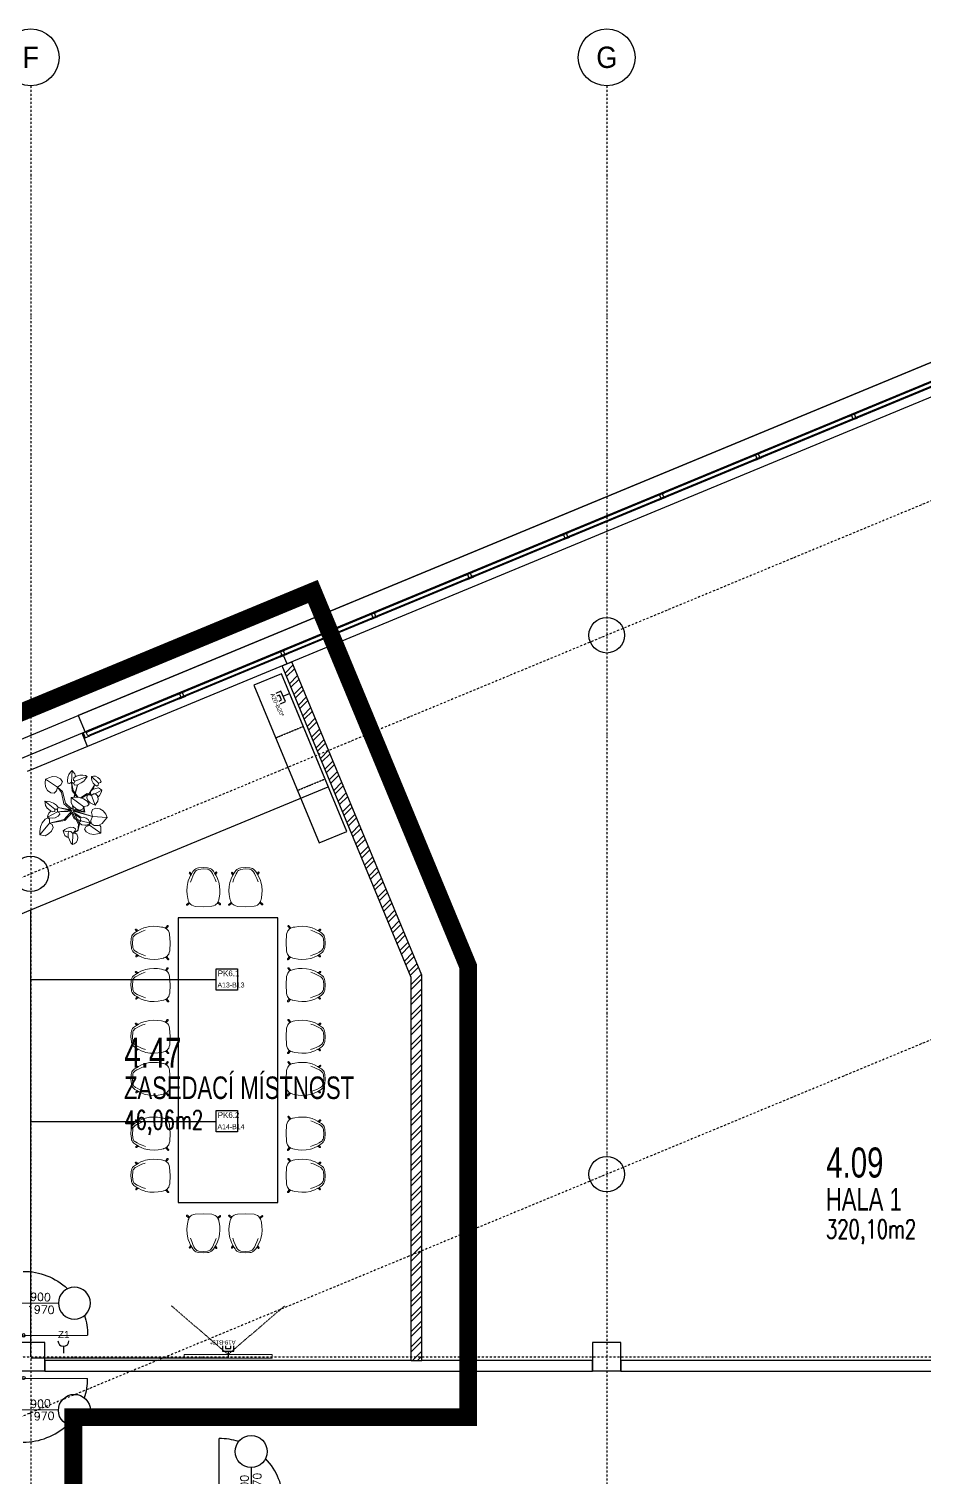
# Model space of a CAD drawing. Header units: millimetres. Extents: x -3035503 to 19821, y 792 to 235380.
# Drawn here: x -2941430 to -2928843, y 194095 to 214452 of the extents above; entities that cross this region are included whole.
import ezdxf

# ---------------------------------------------------------------- set-up
doc = ezdxf.new("R2010")
doc.units = ezdxf.units.MM
for name, pattern in [('AUSGEZOGEN', [0]), ('DA2', [0.45, 0.3, -0.15]), ('DD4', [0.8, 0.4, -0.2, 0, -0.2]), ('HIDDEN', [0.375, 0.25, -0.125])]:
    doc.linetypes.add(name, pattern=pattern)
for name, color, linetype in [('003_EL_Zásuvkové rozvody - IP', 3, 'Continuous'), ('ARCH_E-04-CO', 252, 'Continuous'), ('ARCH_F-02-CO', 251, 'Continuous'), ('ARCH_F-04-CO', 3, 'Continuous'), ('ARCH_F-06-CO', 2, 'Continuous'), ('ARCH_F-08-CO', 252, 'Continuous'), ('ARCH_N-02-CO', 251, 'Continuous'), ('ARCH_O-06-CO', 8, 'DD4'), ('ARCH_P-02-CO', 251, 'Continuous'), ('ARCH_Z-02-CO', 252, 'Continuous'), ('ARCH_Z-02-DA', 252, 'DA2'), ('ARCH_Z-06-CO', 252, 'Continuous'), ('ARCH_Z-08-CO', 252, 'Continuous'), ('Datové rozvody', 6, 'Continuous'), ('E-04-CO', 3, 'Continuous'), ('E_POPIS_SVET', 160, 'Continuous'), ('Z-02-CO', 252, 'Continuous')]:
    doc.layers.add(name, color=color, linetype=linetype)
for name, color, linetype, lineweight in [('EL_Zásuvkové rozvody - IP', 7, 'Continuous', 30), ('obodova zed', 7, 'Continuous', 53), ('zeleň', 126, 'Continuous', 13)]:
    doc.layers.add(name, color=color, linetype=linetype, lineweight=lineweight)
doc.styles.add('4np_fit_out$0$A_ARIAL', font='arial.ttf', dxfattribs={"width": 0.9})
doc.styles.add('Arial', font='arial.ttf', dxfattribs={"height": 220})
doc.styles.add('SIMPLEX', font='simplex.shx')
doc.styles.get("Standard").update_dxf_attribs({"font": 'arial.ttf'})

# ---------------------------------------------------------------- blocks, each defined once
blk = doc.blocks.new('A$C41d598f2')
at = {"layer": 'ARCH_N-02-CO', "linetype": 'AUSGEZOGEN', "lineweight": 20}
for p, q in [((41, 479, -10320), (40, 478, -10320)), ((40, 478, -10320), (40, 476, -10320)), ((40, 476, -10320), (40, 476, -10320)), ((40, 476, -10320), (40, 475, -10320)), ((40, 475, -10320), (41, 474, -10320)), ((42, 481, -10320), (41, 479, -10320)), ((41, 474, -10320), (41, 473, -10320)), ((41, 473, -10320), (42, 472, -10320)), ((57, 440, -10320), (41, 406, -10320)), ((43, 482, -10320), (42, 481, -10320)), ((42, 472, -10320), (61, 446, -10320)), ((44, 483, -10320), (43, 482, -10320)), ((45, 483, -10320), (44, 483, -10320)), ((46, 484, -10320), (45, 483, -10320)), ((48, 484, -10320), (46, 484, -10320)), ((49, 484, -10320), (48, 484, -10320)), ((48, 484, -10320), (48, 484, -10320)), ((51, 484, -10320), (49, 484, -10320)), ((52, 483, -10320), (51, 484, -10320)), ((53, 482, -10320), (52, 483, -10320)), ((54, 481, -10320), (53, 482, -10320)), ((69, 460, -10320), (54, 481, -10320)), ((54, 481, -10320), (54, 481, -10320)), ((74, 469, -10320), (57, 440, -10320)), ((61, 446, -10320), (69, 460, -10320)), ((91, 495, -10320), (74, 469, -10320)), ((90, 431, -10320), (74, 392, -10320)), ((106, 465, -10320), (90, 431, -10320)), ((102, 510, -10320), (91, 495, -10320)), ((91, 495, -10320), (91, 495, -10320)), ((117, 524, -10320), (102, 510, -10320)), ((119, 487, -10320), (106, 465, -10320)), ((133, 534, -10320), (117, 524, -10320)), ((127, 498, -10320), (119, 487, -10320)), ((137, 508, -10320), (127, 498, -10320)), ((151, 541, -10320), (133, 534, -10320)), ((148, 515, -10320), (137, 508, -10320)), ((160, 521, -10320), (148, 515, -10320)), ((170, 545, -10320), (151, 541, -10320)), ((173, 525, -10320), (160, 521, -10320)), ((234, 550, -10320), (170, 545, -10320)), ((170, 545, -10320), (170, 545, -10320)), ((170, 545, -10320), (170, 545, -10320)), ((234, 531, -10320), (173, 525, -10320)), ((173, 525, -10320), (173, 525, -10320)), ((298, 547, -10320), (234, 550, -10320)), ((234, 550, -10320), (234, 550, -10320)), ((234, 550, -10320), (234, 550, -10320)), ((295, 526, -10320), (234, 531, -10320)), ((308, 523, -10320), (295, 526, -10320)), ((295, 526, -10320), (295, 526, -10320)), ((317, 543, -10320), (298, 547, -10320)), ((298, 547, -10320), (298, 547, -10320)), ((321, 517, -10320), (308, 523, -10320)), ((335, 537, -10320), (317, 543, -10320)), ((332, 510, -10320), (321, 517, -10320)), ((342, 501, -10320), (332, 510, -10320)), ((352, 527, -10320), (335, 537, -10320)), ((351, 490, -10320), (342, 501, -10320)), ((364, 469, -10320), (351, 490, -10320)), ((351, 490, -10320), (351, 490, -10320)), ((366, 514, -10320), (352, 527, -10320)), ((380, 435, -10320), (364, 469, -10320)), ((378, 499, -10320), (366, 514, -10320)), ((378, 499, -10320), (378, 499, -10320)), ((378, 499, -10320), (378, 499, -10320)), ((395, 473, -10320), (378, 499, -10320)), ((398, 396, -10320), (380, 435, -10320)), ((413, 444, -10320), (395, 473, -10320)), ((400, 465, -10320), (415, 485, -10320)), ((409, 451, -10320), (400, 465, -10320)), ((428, 477, -10320), (409, 451, -10320)), ((431, 411, -10320), (413, 444, -10320)), ((415, 485, -10320), (416, 487, -10320)), ((415, 485, -10320), (415, 485, -10320)), ((416, 487, -10320), (417, 488, -10320)), ((417, 488, -10320), (419, 488, -10320)), ((419, 488, -10320), (420, 489, -10320)), ((420, 489, -10320), (421, 489, -10320)), ((421, 489, -10320), (421, 489, -10320)), ((421, 489, -10320), (423, 489, -10320)), ((423, 489, -10320), (424, 488, -10320)), ((424, 488, -10320), (425, 488, -10320)), ((425, 488, -10320), (426, 487, -10320)), ((426, 487, -10320), (427, 486, -10320)), ((427, 486, -10320), (428, 485, -10320)), ((428, 485, -10320), (429, 484, -10320)), ((429, 479, -10320), (428, 478, -10320)), ((428, 478, -10320), (428, 477, -10320)), ((429, 484, -10320), (429, 483, -10320)), ((429, 483, -10320), (429, 481, -10320)), ((429, 481, -10320), (429, 481, -10320)), ((429, 481, -10320), (429, 480, -10320)), ((429, 480, -10320), (429, 479, -10320)), ((448, 368, -10320), (431, 411, -10320)), ((8, 283, -10320), (5, 223, -10320)), ((5, 223, -10320), (5, 223, -10320)), ((5, 223, -10320), (5, 223, -10320)), ((5, 223, -10320), (9, 170, -10320)), ((18, 342, -10320), (8, 283, -10320)), ((24, 363, -10320), (18, 342, -10320)), ((18, 342, -10320), (18, 342, -10320)), ((18, 342, -10320), (18, 342, -10320)), ((41, 406, -10320), (24, 363, -10320)), ((74, 392, -10320), (57, 344, -10320)), ((416, 349, -10320), (398, 396, -10320)), ((454, 348, -10320), (448, 368, -10320)), ((466, 289, -10320), (454, 348, -10320)), ((454, 348, -10320), (454, 348, -10320)), ((470, 229, -10320), (466, 289, -10320)), ((468, 176, -10320), (470, 229, -10320)), ((470, 229, -10320), (470, 229, -10320)), ((470, 229, -10320), (470, 229, -10320)), ((1, 31, -10320), (0, 30, -10320)), ((0, 30, -10320), (0, 29, -10320)), ((0, 29, -10320), (0, 27, -10320)), ((0, 27, -10320), (0, 27, -10320)), ((0, 27, -10320), (0, 26, -10320)), ((0, 26, -10320), (1, 24, -10320)), ((2, 32, -10320), (1, 31, -10320)), ((1, 24, -10320), (1, 23, -10320)), ((1, 23, -10320), (2, 22, -10320)), ((36, 62, -10320), (2, 33, -10320)), ((2, 33, -10320), (2, 33, -10320)), ((2, 33, -10320), (2, 32, -10320)), ((2, 22, -10320), (3, 21, -10320)), ((3, 21, -10320), (5, 20, -10320)), ((5, 20, -10320), (6, 20, -10320)), ((6, 20, -10320), (8, 20, -10320)), ((8, 20, -10320), (8, 20, -10320)), ((8, 20, -10320), (9, 20, -10320)), ((9, 170, -10320), (18, 118, -10320)), ((9, 20, -10320), (10, 20, -10320)), ((10, 20, -10320), (12, 21, -10320)), ((12, 21, -10320), (13, 22, -10320)), ((13, 22, -10320), (44, 49, -10320)), ((18, 118, -10320), (18, 117, -10320)), ((18, 117, -10320), (23, 95, -10320)), ((23, 95, -10320), (26, 86, -10320)), ((26, 86, -10320), (26, 86, -10320)), ((26, 86, -10320), (26, 86, -10320)), ((26, 86, -10320), (32, 70, -10320)), ((32, 70, -10320), (40, 55, -10320)), ((44, 49, -10320), (36, 62, -10320)), ((40, 55, -10320), (50, 41, -10320)), ((50, 41, -10320), (63, 30, -10320)), ((63, 30, -10320), (77, 20, -10320)), ((77, 20, -10320), (77, 20, -10320)), ((77, 20, -10320), (77, 20, -10320)), ((77, 20, -10320), (100, 11, -10320)), ((100, 11, -10320), (124, 5, -10320)), ((124, 5, -10320), (124, 5, -10320)), ((124, 5, -10320), (241, 0, -10320)), ((241, 0, -10320), (358, 8, -10320)), ((241, 0, -10320), (241, 0, -10320)), ((241, 0, -10320), (241, 0, -10320)), ((358, 8, -10320), (382, 15, -10320)), ((358, 8, -10320), (358, 8, -10320)), ((358, 8, -10320), (358, 8, -10320)), ((382, 15, -10320), (405, 24, -10320)), ((405, 24, -10320), (418, 34, -10320)), ((405, 24, -10320), (405, 24, -10320)), ((418, 34, -10320), (430, 46, -10320)), ((430, 46, -10320), (440, 60, -10320)), ((437, 54, -10320), (444, 67, -10320)), ((468, 28, -10320), (437, 54, -10320)), ((440, 60, -10320), (448, 75, -10320)), ((444, 67, -10320), (478, 39, -10320)), ((448, 75, -10320), (453, 91, -10320)), ((453, 91, -10320), (456, 101, -10320)), ((456, 101, -10320), (460, 123, -10320)), ((460, 123, -10320), (468, 176, -10320)), ((460, 123, -10320), (460, 123, -10320)), ((460, 123, -10320), (460, 123, -10320)), ((470, 27, -10320), (468, 28, -10320)), ((471, 26, -10320), (470, 27, -10320)), ((472, 26, -10320), (471, 26, -10320)), ((473, 26, -10320), (472, 26, -10320)), ((475, 26, -10320), (473, 26, -10320)), ((473, 26, -10320), (473, 26, -10320)), ((476, 26, -10320), (475, 26, -10320)), ((477, 27, -10320), (476, 26, -10320)), ((478, 28, -10320), (477, 27, -10320)), ((478, 39, -10320), (478, 39, -10320)), ((478, 39, -10320), (479, 38, -10320)), ((479, 29, -10320), (478, 28, -10320)), ((479, 38, -10320), (480, 37, -10320)), ((480, 30, -10320), (479, 29, -10320)), ((480, 37, -10320), (480, 36, -10320)), ((480, 36, -10320), (481, 35, -10320)), ((481, 32, -10320), (480, 31, -10320)), ((480, 31, -10320), (480, 30, -10320)), ((481, 35, -10320), (481, 33, -10320)), ((481, 33, -10320), (481, 33, -10320)), ((481, 33, -10320), (481, 32, -10320))]:
    blk.add_line(p, q, dxfattribs=at)
blk = doc.blocks.new('T')
at = {"layer": 'ARCH_N-02-CO', "linetype": 'HIDDEN', "lineweight": 20, "ltscale": 50}
for q in [(-15414, -79795, -3800), (-15414, -81393, -3800)]:
    blk.add_line((-16099, -80594), q, dxfattribs=at)
at = {"layer": 'ARCH_N-02-CO', "linetype": 'AUSGEZOGEN', "lineweight": 20}
for p, q in [((-16152, -81214), (-16152, -79975)), ((-16152, -79975), (-16099, -79975)), ((-16099, -79975), (-16099, -81214)), ((-16099, -81214), (-16152, -81214))]:
    blk.add_line(p, q, dxfattribs=at)
blk = doc.blocks.new('gfh')
at = {"layer": 'ARCH_N-02-CO'}
blk.add_lwpolyline([(-16988, -13043), (-17906, -10826), (-18294, -10987), (-17376, -13204), (-16988, -13043)], dxfattribs=at)
at = {"layer": 'ARCH_N-02-CO', "linetype": 'DA2', "ltscale": 10}
for points in [[(-17988, -11726), (-17600, -11565)], [(-17682, -12465), (-17294, -12304)]]:
    blk.add_lwpolyline(points, dxfattribs=at)
blk = doc.blocks.new('MIST1')
at = {"style": 'Arial'}
blk.add_attdef('CISLO', (-0.31, 0), '', height=4, dxfattribs=at)
at = {"layer": 'ARCH_F-02-CO', "style": 'SIMPLEX'}
blk.add_attdef('PODLAHA', (0, -12.5), '', height=2.5, dxfattribs=at)
at = {"layer": 'ARCH_F-04-CO', "style": 'SIMPLEX'}
blk.add_attdef('PLOCHA', (0, -8.5), '', height=2.5, dxfattribs=at)
at = {"layer": 'ARCH_F-06-CO', "style": 'Arial'}
blk.add_attdef('MIST', (-0.31, -4.5), '', height=3, dxfattribs=at)
blk = doc.blocks.new('dp_l')
blk.add_line((-546, 500), (237, 500))
for centre, radius in [((-796, 500), 250), ((0, 0), 25)]:
    blk.add_circle(centre, radius)
for start, end in [(90, 133.4861), (162.2464, 180)]:
    blk.add_arc((0, 0), 1000, start, end)
at = {"layer": 'ARCH_E-04-CO'}
blk.add_line((0, 0), (-1000, 0), dxfattribs=at)
blk = doc.blocks.new('4np_fit_out$0$WINDOW PROFILE')
blk.add_lwpolyline([(-20483, 175), (-20389, 175), (-20389, 163), (-20414, 163), (-20414, 111), (-20389, 111), (-20389, 100), (-20483, 100), (-20483, 111), (-20458, 111), (-20458, 163), (-20483, 163)], close=True)
blk = doc.blocks.new('4np_fit_out$0$WINDOW PROFILE SIDE')
blk.add_lwpolyline([(-21920, 175), (-21851, 175), (-21851, 163), (-21876, 163), (-21876, 111), (-21851, 111), (-21851, 100), (-21920, 100)], close=True)
blk = doc.blocks.new('A$Cd941562f')
at = {"layer": 'zeleň', "color": 251}
for p, q in [((407, 986), (431, 1021)), ((407, 986), (431, 1021)), ((431, 1021), (452, 1042)), ((431, 1021), (452, 1042)), ((452, 1042), (443, 879)), ((452, 1042), (443, 879)), ((468, 1022), (452, 1042)), ((468, 1022), (452, 1042)), ((492, 996), (468, 1022)), ((492, 996), (468, 1022)), ((76, 871), (78, 922)), ((77, 814), (76, 871)), ((124, 941), (78, 922)), ((78, 922), (246, 809)), ((179, 959), (124, 941)), ((235, 955), (179, 959)), ((290, 927), (235, 955)), ((246, 809), (295, 843)), ((316, 884), (290, 927)), ((295, 843), (316, 884)), ((386, 898), (393, 948)), ((386, 898), (393, 948)), ((393, 865), (386, 898)), ((393, 865), (386, 898)), ((393, 948), (407, 986)), ((393, 948), (407, 986)), ((418, 860), (393, 865)), ((418, 860), (393, 865)), ((443, 879), (418, 860)), ((443, 879), (418, 860)), ((470, 759), (443, 879)), ((443, 879), (455, 758)), ((443, 879), (470, 862)), ((443, 879), (470, 862)), ((470, 862), (482, 870)), ((470, 862), (482, 870)), ((471, 908), (478, 938)), ((493, 893), (471, 908)), ((478, 938), (509, 961)), ((527, 843), (478, 665)), ((493, 893), (479, 860)), ((479, 860), (489, 837)), ((489, 667), (527, 843)), ((489, 837), (527, 843)), ((503, 957), (492, 996)), ((503, 957), (492, 996)), ((663, 959), (493, 893)), ((509, 961), (560, 979)), ((527, 843), (579, 867)), ((560, 979), (606, 978)), ((579, 867), (616, 893)), ((606, 978), (640, 970)), ((616, 893), (645, 928)), ((640, 970), (663, 959)), ((645, 928), (663, 959)), ((684, 707), (767, 836)), ((724, 934), (725, 960)), ((731, 901), (724, 934)), ((752, 963), (725, 960)), ((725, 960), (825, 863)), ((749, 866), (731, 901)), ((767, 836), (748, 779)), ((773, 840), (749, 866)), ((782, 961), (752, 963)), ((800, 823), (773, 840)), ((814, 943), (782, 961)), ((818, 834), (800, 823)), ((844, 920), (814, 943)), ((825, 863), (818, 834)), ((825, 863), (853, 872)), ((862, 890), (844, 920)), ((853, 872), (862, 890)), ((105, 761), (77, 814)), ((154, 728), (105, 761)), ((199, 722), (154, 728)), ((233, 755), (199, 722)), ((246, 809), (233, 755)), ((318, 745), (246, 809)), ((246, 809), (304, 733)), ((304, 733), (338, 575)), ((361, 585), (318, 745)), ((442, 663), (438, 628)), ((438, 628), (439, 587)), ((489, 667), (442, 663)), ((616, 533), (442, 663)), ((455, 758), (525, 669)), ((540, 665), (470, 759)), ((550, 663), (489, 667)), ((612, 642), (550, 663)), ((666, 717), (569, 658)), ((584, 654), (668, 706)), ((665, 609), (612, 642)), ((665, 691), (661, 656)), ((661, 656), (677, 616)), ((688, 701), (665, 691)), ((728, 697), (666, 717)), ((668, 706), (728, 697)), ((677, 616), (707, 588)), ((727, 692), (688, 701)), ((712, 716), (714, 746)), ((728, 697), (712, 716)), ((714, 746), (742, 775)), ((727, 692), (753, 716)), ((776, 556), (727, 692)), ((742, 775), (787, 790)), ((753, 716), (784, 714)), ((873, 764), (774, 716)), ((784, 714), (808, 687)), ((787, 790), (824, 797)), ((808, 687), (818, 644)), ((812, 661), (839, 690)), ((818, 644), (814, 609)), ((824, 797), (851, 780)), ((839, 690), (860, 731)), ((851, 780), (873, 764)), ((860, 731), (873, 764)), ((104, 607), (69, 610)), ((69, 610), (211, 498)), ((72, 583), (69, 610)), ((80, 551), (72, 583)), ((102, 514), (80, 551)), ((145, 478), (102, 514)), ((144, 602), (104, 607)), ((106, 385), (249, 463)), ((112, 409), (106, 385)), ((125, 442), (112, 409)), ((153, 471), (125, 442)), ((191, 585), (144, 602)), ((181, 459), (145, 478)), ((209, 468), (181, 459)), ((235, 554), (191, 585)), ((211, 498), (209, 468)), ((211, 498), (248, 500)), ((258, 523), (235, 554)), ((250, 489), (238, 502)), ((248, 500), (258, 523)), ((249, 463), (250, 489)), ((438, 479), (249, 463)), ((249, 463), (435, 464)), ((249, 463), (276, 446)), ((436, 490), (258, 523)), ((258, 523), (448, 477)), ((282, 429), (259, 399)), ((276, 446), (282, 429)), ((338, 575), (436, 490)), ((448, 477), (341, 353)), ((353, 340), (459, 458)), ((440, 509), (361, 585)), ((439, 587), (464, 545)), ((620, 465), (440, 509)), ((482, 365), (446, 446)), ((464, 545), (450, 507)), ((450, 507), (464, 545)), ((742, 395), (451, 491)), ((451, 491), (634, 457)), ((453, 455), (541, 289)), ((459, 458), (498, 366)), ((464, 545), (511, 502)), ((465, 503), (477, 531)), ((557, 290), (472, 471)), ((472, 471), (742, 395)), ((478, 454), (579, 383)), ((567, 375), (492, 425)), ((511, 502), (563, 484)), ((563, 484), (597, 497)), ((597, 497), (616, 533)), ((617, 538), (671, 546)), ((634, 457), (617, 538)), ((617, 538), (620, 465)), ((692, 571), (665, 609)), ((671, 546), (692, 571)), ((707, 588), (743, 569)), ((724, 450), (740, 493)), ((742, 395), (724, 450)), ((740, 493), (786, 513)), ((743, 569), (776, 556)), ((792, 578), (776, 556)), ((786, 513), (841, 504)), ((814, 609), (792, 578)), ((841, 504), (890, 477)), ((890, 477), (925, 427)), ((925, 427), (944, 381)), ((137, 300), (0, 138)), ((7, 249), (1, 184)), ((31, 305), (7, 249)), ((74, 357), (31, 305)), ((110, 379), (74, 357)), ((131, 379), (106, 385)), ((136, 357), (110, 379)), ((171, 374), (131, 379)), ((137, 300), (136, 357)), ((341, 353), (137, 300)), ((137, 300), (353, 340)), ((174, 281), (137, 300)), ((162, 191), (185, 242)), ((213, 379), (171, 374)), ((185, 242), (174, 281)), ((259, 399), (213, 379)), ((327, 192), (352, 212)), ((352, 212), (389, 234)), ((389, 234), (427, 245)), ((427, 245), (472, 239)), ((472, 239), (499, 222)), ((578, 337), (482, 365)), ((499, 222), (497, 192)), ((498, 366), (578, 337)), ((533, 193), (557, 290)), ((541, 289), (533, 193)), ((578, 337), (558, 316)), ((558, 316), (559, 300)), ((559, 300), (590, 277)), ((570, 364), (579, 383)), ((578, 337), (570, 364)), ((714, 304), (578, 337)), ((579, 383), (611, 385)), ((590, 277), (630, 273)), ((611, 385), (649, 371)), ((644, 249), (626, 217)), ((626, 217), (649, 181)), ((630, 273), (666, 274)), ((696, 272), (644, 249)), ((649, 371), (680, 353)), ((666, 274), (690, 289)), ((680, 353), (699, 323)), ((690, 289), (714, 304)), ((702, 296), (696, 272)), ((696, 272), (855, 161)), ((699, 323), (714, 304)), ((719, 323), (707, 316)), ((742, 395), (718, 339)), ((718, 339), (723, 296)), ((723, 296), (763, 271)), ((944, 381), (742, 395)), ((763, 271), (825, 271)), ((825, 271), (877, 295)), ((855, 249), (837, 279)), ((859, 201), (855, 249)), ((877, 295), (914, 342)), ((914, 342), (944, 381)), ((1, 184), (0, 138)), ((0, 138), (29, 131)), ((29, 131), (74, 125)), ((74, 125), (121, 150)), ((121, 150), (162, 191)), ((336, 164), (327, 192)), ((327, 192), (406, 178)), ((353, 129), (336, 164)), ((383, 106), (353, 129)), ((398, 103), (383, 106)), ((406, 178), (396, 160)), ((396, 160), (399, 108)), ((399, 108), (415, 68)), ((408, 188), (406, 178)), ((434, 187), (408, 188)), ((415, 68), (436, 27)), ((463, 159), (434, 187)), ((436, 27), (460, 0)), ((455, 166), (469, 163)), ((463, 159), (460, 0)), ((460, 0), (483, 10)), ((495, 161), (463, 159)), ((536, 203), (469, 163)), ((469, 163), (533, 193)), ((497, 192), (469, 163)), ((473, 157), (469, 163)), ((483, 10), (509, 29)), ((521, 145), (495, 161)), ((509, 29), (527, 61)), ((533, 106), (521, 145)), ((527, 61), (533, 106)), ((649, 181), (703, 152)), ((703, 152), (758, 144)), ((758, 144), (811, 151)), ((811, 151), (855, 161)), ((855, 161), (859, 201))]:
    blk.add_line(p, q, dxfattribs=at)
blk = doc.blocks.new('A$C6A257F1B')
at = {"layer": '003_EL_Zásuvkové rozvody - IP'}
blk.add_line((44, -68), (143, -68), dxfattribs=at)
blk.add_arc((-35, -68), 79.2, 270, 90, dxfattribs=at)
blk = doc.blocks.new('ooo')
at = {"layer": 'EL_Zásuvkové rozvody - IP', "linetype": 'Continuous', "xscale": 0.9800000000250293, "yscale": 0.9800000000250293, "zscale": 0.9800000000250293, "rotation": 270}
blk.add_blockref('A$C6A257F1B', (90385, -872), dxfattribs=at)
at = {"layer": '003_EL_Zásuvkové rozvody - IP'}
blk.add_attdef('Z', (90241, -801), '', height=100, dxfattribs=at)
blk = doc.blocks.new('Kompletní podlahová skříň')
at = {"layer": 'Datové rozvody'}
for p, q in [((0, 300), (300, 300)), ((0, 0), (0, 300)), ((300, 300), (300, 0)), ((300, 0), (0, 0))]:
    blk.add_line(p, q, dxfattribs=at)
blk.add_attdef('A1-B1', (18, 38), '', height=70, dxfattribs=at)
at = {"layer": 'E_POPIS_SVET'}
blk.add_attdef('PK1', (22, 197), '', height=80, dxfattribs=at)
blk = doc.blocks.new('DATA1')
at = {"layer": 'Datové rozvody'}
for p, q in [((-10627, 6219), (-10627, 6297)), ((-10471, 6219), (-10627, 6219)), ((-10587, 6259), (-10587, 6297)), ((-10511, 6259), (-10587, 6259)), ((-10549, 6219), (-10549, 6122)), ((-10511, 6297), (-10511, 6259)), ((-10471, 6297), (-10471, 6219))]:
    blk.add_line(p, q, dxfattribs=at)
at = {"layer": 'obodova zed', "color": 0}
blk.add_attdef('A1-B1', (-10652, 6313), '', height=60, dxfattribs=at)

msp = doc.modelspace()

# ---------------------------------------------------------------- hatches: boundary and pattern name
at = {"layer": 'ARCH_P-02-CO'}
h = msp.add_hatch(dxfattribs=at)
h.set_pattern_fill('ZDIVO-OBECNE', color=256, scale=50, angle=168.2039)
h.set_pattern_definition([(45, (-2925204.76, 211232.23), (-106.066, 106.066), []), (45, (-2925134.05, 211232.23), (-106.066, 106.066), [])])
h.paths.add_polyline_path([(-2937732, 205556), (-2937870, 205499), (-2936055, 201118), (-2936055, 195735), (-2935905, 195735), (-2935905, 201148)])

# ---------------------------------------------------------------- linework, layer by layer
at = {"layer": 'ARCH_N-02-CO'}
msp.add_lwpolyline([(-2939330, 201954), (-2939330, 197954), (-2937930, 197954), (-2937930, 201954), (-2939330, 201954)], dxfattribs=at)
at = {"layer": 'ARCH_O-06-CO', "linetype": 'DD4', "ltscale": 70}
for p, q in [((-2925205, 209284), (-2980461, 186396)), ((-2925205, 201707), (-2980451, 178823)), ((-2980445, 195786), (-2885769, 195786))]:
    msp.add_line(p, q, dxfattribs=at)
for points in [[(-2941405, 213652), (-2941405, 174539)], [(-2933305, 213652), (-2933305, 174539)]]:
    msp.add_lwpolyline(points, dxfattribs=at)
at = {"layer": 'ARCH_O-06-CO', "linetype": 'ByBlock', "ltscale": 100}
for centre in [(-2941405, 214052), (-2933305, 214052)]:
    msp.add_circle(centre, 400, dxfattribs=at)
at = {"layer": 'ARCH_Z-02-CO', "color": 251}
msp.add_line((-2925205, 211232), (-2940736, 204799), dxfattribs=at)
at = {"layer": 'ARCH_Z-02-CO'}
for p, q in [((-2925205, 210962), (-2940605, 204583)), ((-2925205, 210950), (-2940600, 204573)), ((-2925205, 210745), (-2940606, 204366)), ((-2925205, 210893), (-2940580, 204525)), ((-2925205, 210880), (-2940576, 204514)), ((-2940682, 204551), (-2943314, 203461)), ((-2936055, 195735), (-2935905, 195735))]:
    msp.add_line(p, q, dxfattribs=at)
msp.add_lwpolyline([(-2943451, 203674), (-2967590, 193676), (-2968030, 194738), (-2967240, 195066, 1.000014), (-2968388, 197837), (-2972337, 196201, 1.000007), (-2971189, 193430), (-2970399, 193757), (-2969959, 192694), (-2972482, 191649), (-2972463, 191603, 0.822431), (-2969755, 177836), (-2938705, 177836, 0.199191), (-2933644, 179935, -0.414842), (-2924866, 179935, 0.199191), (-2919805, 177836), (-2899555, 177836, 0.820672), (-2895380, 198824), (-2895408, 198836), (-2895388, 198882), (-2925205, 211232), (-2940736, 204799)], format="xyb", dxfattribs=at)
msp.add_lwpolyline([(-2940736, 204799), (-2925205, 211232), (-2895388, 198882), (-2895478, 198665), (-2895444, 198651), (-2894192, 198033)], dxfattribs=at)
at = {"layer": 'ARCH_Z-02-DA', "color": 251, "ltscale": 25}
msp.add_line((-2925205, 210962), (-2940682, 204551), dxfattribs=at)
at = {"layer": 'ARCH_Z-06-CO'}
for p, q in [((-2937801, 205528), (-2937849, 205643)), ((-2937870, 205499), (-2937732, 205556)), ((-2936055, 201118), (-2937870, 205499)), ((-2935905, 201148), (-2937732, 205556)), ((-2943451, 203674), (-2940736, 204799)), ((-2940736, 204799), (-2940641, 204568)), ((-2940606, 204366), (-2940682, 204551)), ((-2940606, 204366), (-2941455, 204014)), ((-2935905, 195735), (-2935905, 201148)), ((-2936055, 195735), (-2936055, 201118))]:
    msp.add_line(p, q, dxfattribs=at)
for points in [[(-2940641, 204568), (-2940682, 204551)], [(-2936055, 195735), (-2941205, 195735), (-2941205, 195585), (-2933505, 195585), (-2933505, 195735), (-2935905, 195735)]]:
    msp.add_lwpolyline(points, dxfattribs=at)
msp.add_lwpolyline([(-2933105, 195735), (-2933105, 195585), (-2925405, 195585), (-2925405, 195735)], close=True, dxfattribs=at)
at = {"layer": 'ARCH_Z-08-CO'}
for points in [[(-2941205, 195586), (-2941205, 195986), (-2941605, 195986), (-2941605, 195586), (-2941205, 195586)], [(-2933105, 195586), (-2933105, 195986), (-2933505, 195986), (-2933505, 195586), (-2933105, 195586)]]:
    msp.add_lwpolyline(points, dxfattribs=at)
for centre in [(-2933305, 205929), (-2941405, 202574), (-2933305, 198352)]:
    msp.add_circle(centre, 250, dxfattribs=at)
at = {"layer": 'Datové rozvody'}
for p, q in [((-2937768, 205111), (-2937220, 203800)), ((-2941405, 202067), (-2937220, 203800)), ((-2943215, 201317), (-2941405, 202067)), ((-2941405, 202067), (-2941405, 202061)), ((-2941405, 195786), (-2941405, 202061)), ((-2938798, 201086), (-2941405, 201086)), ((-2938798, 199086), (-2941405, 199086)), ((-2938628, 195765), (-2941405, 195765))]:
    msp.add_line(p, q, dxfattribs=at)
at = {"layer": 'E-04-CO', "color": 240, "linetype": 'DA2', "ltscale": 150, "true_color": 0xf9063f, "const_width": 250}
msp.add_lwpolyline([(-2937437, 206544), (-2935255, 201277), (-2935255, 194935), (-2940805, 194935), (-2940805, 192936), (-2942280, 192936), (-2942280, 189712), (-2948780, 189709), (-2948780, 186957), (-2966980, 186960), (-2969578, 193230)], close=True, dxfattribs=at)

# ---------------------------------------------------------------- block references
at = {"layer": '003_EL_Zásuvkové rozvody - IP'}
msp.add_blockref('ooo', (-3031263, 196848), dxfattribs=at).add_auto_attribs({'Z': 'Z1'})
at = {"layer": 'ARCH_F-08-CO'}
ref = msp.add_blockref('MIST1', (-2938337, 199849), dxfattribs=dict(at, xscale=-126.72, yscale=126.72, zscale=126.72, rotation=359.9999999999997))
ref.add_attrib('CISLO', '4.47', (-2940087, 199849), dxfattribs={"layer": '0', "height": 422.4, "rotation": 0, "style": 'Arial', "width": 0.7})
ref.add_attrib('MIST', 'ZASEDACÍ MÍSTNOST', (-2940093, 199409), dxfattribs={"layer": 'ARCH_F-06-CO', "color": 0, "height": 316.8, "rotation": 0, "style": 'Arial', "width": 0.7})
ref.add_attrib('PLOCHA', '46,06m2', (-2940090, 198983), dxfattribs={"layer": 'ARCH_F-04-CO', "color": 0, "height": 264, "rotation": 0, "style": 'SIMPLEX', "width": 0.7})
ref = msp.add_blockref('MIST1', (-2928468, 198305), dxfattribs=dict(at, xscale=-126.72, yscale=126.72, zscale=126.72, rotation=359.9999999999997))
ref.add_attrib('CISLO', '4.09', (-2930218, 198305), dxfattribs={"layer": '0', "height": 422.4, "rotation": 0, "style": 'Arial', "width": 0.7})
ref.add_attrib('MIST', 'HALA 1', (-2930224, 197840), dxfattribs={"layer": 'ARCH_F-06-CO', "height": 316.8, "rotation": 0, "style": 'Arial', "width": 0.7})
ref.add_attrib('PLOCHA', '320,10m2', (-2930221, 197448), dxfattribs={"layer": 'ARCH_F-04-CO', "height": 264, "rotation": 0, "style": 'SIMPLEX', "width": 0.7})
at = {"layer": 'ARCH_N-02-CO'}
for name, p in [('gfh', (-2919972, 216213)), ('A$C41d598f2', (-2939215, 202112)), ('A$C41d598f2', (-2938622, 202112))]:
    msp.add_blockref(name, p, dxfattribs=at)
at = {"layer": 'ARCH_N-02-CO', "linetype": 'AUSGEZOGEN', "lineweight": 20}
msp.add_blockref('A$Cd941562f', (-2941276, 202985), dxfattribs=at)
at = {"layer": 'ARCH_N-02-CO'}
for name, p, rotation in [('A$C41d598f2', (-2939445, 201367), 89.9999999931162), ('A$C41d598f2', (-2939445, 200774), 89.9999999931162), ('A$C41d598f2', (-2939445, 200047), 89.9999999931162), ('A$C41d598f2', (-2939445, 199454), 89.9999999931162), ('A$C41d598f2', (-2939445, 198686), 89.9999999931162), ('A$C41d598f2', (-2939445, 198093), 89.9999999931162), ('T', (-3019224, 211917), 89.99999998803074)]:
    msp.add_blockref(name, p, dxfattribs=dict(at, rotation=rotation))
at = {"layer": 'ARCH_N-02-CO', "xscale": -1}
for p, rotation in [((-2937815, 201367), 270.0000000156443), ((-2937815, 200774), 270.0000000156443), ((-2937815, 200047), 270.0000000156443), ((-2937815, 199454), 270.0000000156443), ((-2937815, 198686), 270.0000000156443), ((-2937815, 198093), 270.0000000156443), ((-2939215, 197796), 180), ((-2938622, 197796), 180)]:
    msp.add_blockref('A$C41d598f2', p, dxfattribs=dict(at, rotation=rotation))
at = {"layer": 'ARCH_Z-02-CO', "xscale": -1, "rotation": 202.4999950974986}
for name, p in [('4np_fit_out$0$WINDOW PROFILE', (-2911005, 216951)), ('4np_fit_out$0$WINDOW PROFILE', (-2912355, 216392)), ('4np_fit_out$0$WINDOW PROFILE', (-2913705, 215833)), ('4np_fit_out$0$WINDOW PROFILE', (-2915055, 215274)), ('4np_fit_out$0$WINDOW PROFILE', (-2916405, 214715)), ('4np_fit_out$0$WINDOW PROFILE', (-2917755, 214155)), ('4np_fit_out$0$WINDOW PROFILE', (-2919035, 213626)), ('4np_fit_out$0$WINDOW PROFILE', (-2920455, 213037)), ('4np_fit_out$0$WINDOW PROFILE SIDE', (-2920455, 213037))]:
    msp.add_blockref(name, p, dxfattribs=at)
at = {"layer": 'Datové rozvody'}
for p, values in [((-2938797, 200939), {'PK1': 'PK6.1', 'A1-B1': 'A13-B13'}), ((-2938797, 198947), {'PK1': 'PK6.2', 'A1-B1': 'A14-B14'})]:
    msp.add_blockref('Kompletní podlahová skříň', p, dxfattribs=at).add_auto_attribs(values)
at = {"layer": 'obodova zed', "color": 0}
ref = msp.add_blockref('DATA1', (-2927795, 198089), dxfattribs=dict(at, xscale=-1, rotation=114.7231171027096))
ref.add_attrib('A1-B1', 'A20-B20*', (-2938040, 205100), dxfattribs={"color": 1, "height": 60, "rotation": 294.7231})
ref = msp.add_blockref('DATA1', (-2949177, 189643), dxfattribs=dict(at, xscale=-1))
ref.add_attrib('A1-B1', 'A19-B19*', (-2938524, 196016), dxfattribs={"color": 1, "height": 60, "rotation": 180})
at = {"layer": 'Z-02-CO'}
ref = msp.add_blockref('dp_l', (-2941505, 196086), dxfattribs=dict(at, xscale=-0.9000000001192096, yscale=0.9000000001192098, zscale=0.9000000001192097, rotation=0.3077201832313836))
ref.add_attrib('H', '900', (-2941413, 196574), dxfattribs={"layer": 'E-04-CO', "color": 0, "height": 112.5, "rotation": 358.5117, "style": 'SIMPLEX'})
ref.add_attrib('B', '1970', (-2941458, 196398), dxfattribs={"layer": 'E-04-CO', "color": 0, "height": 112.5, "rotation": 358.5117, "style": 'SIMPLEX'})
ref = msp.add_blockref('dp_l', (-2941505, 195486), dxfattribs=dict(at, xscale=0.9000000001192097, yscale=0.9000000001192097, zscale=0.9000000001192097, rotation=179.6922798279771))
ref.add_attrib('H', '900', (-2941410, 195066), dxfattribs={"layer": 'E-04-CO', "color": 0, "height": 112.5, "rotation": 1.4883, "style": 'SIMPLEX'})
ref.add_attrib('B', '1970', (-2941455, 194890), dxfattribs={"layer": 'E-04-CO', "color": 0, "height": 112.5, "rotation": 1.4883, "style": 'SIMPLEX'})
ref = msp.add_blockref('dp_l', (-2938755, 193736), dxfattribs=dict(at, xscale=0.9000000001192091, yscale=0.9000000001192091, zscale=0.9000000001192091, rotation=270.0000000108039))
ref.add_attrib('H', '900', (-2938343, 193836), dxfattribs={"layer": 'E-04-CO', "color": 0, "height": 112.5, "rotation": 90, "style": 'SIMPLEX'})
ref.add_attrib('B', '1970', (-2938164, 193769), dxfattribs={"layer": 'E-04-CO', "color": 0, "height": 112.5, "rotation": 90, "style": 'SIMPLEX'})

# ---------------------------------------------------------------- texts
at = {"layer": 'ARCH_O-06-CO', "linetype": 'ByBlock', "ltscale": 100, "char_height": 300, "width": 670.19, "attachment_point": 5, "rotation": 360, "style": '4np_fit_out$0$A_ARIAL'}
for s, insert in [('{\\fArial|b0|i0|c238|p34;F}', (-2941405, 214052)), ('{\\fArial|b0|i0|c238|p34;G}', (-2933305, 214052))]:
    msp.add_mtext(s, dxfattribs=dict(at, insert=insert))

doc.saveas('drawing.dxf')
